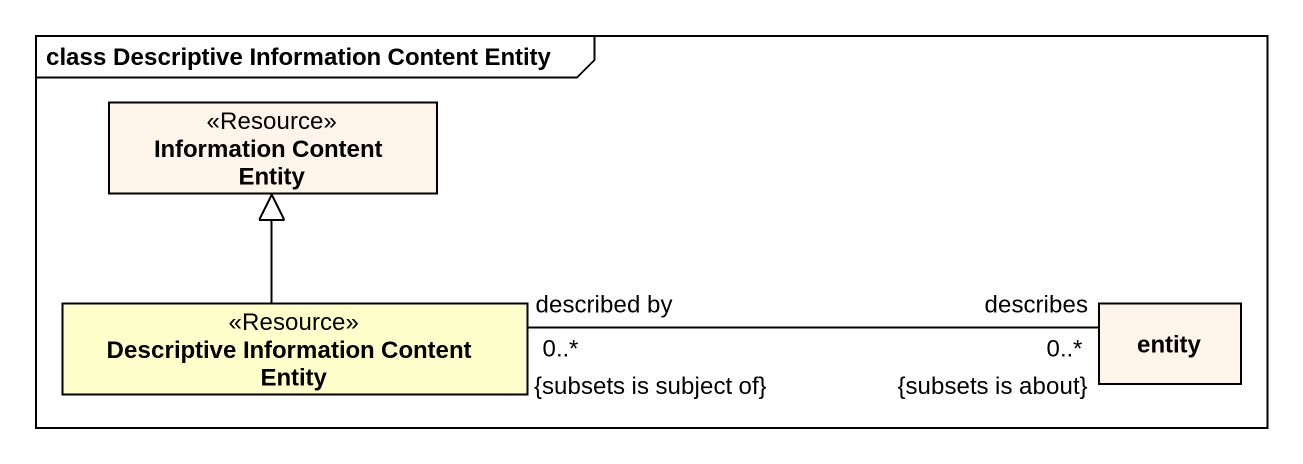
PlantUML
@startuml
mainframe class Descriptive Information Content Entity
hide circle
hide empty members
class "Information Content Entity" as Information_Content_Entity <<Resource>> #FFF4EA
class "Descriptive Information Content Entity" as Descriptive_Information <<Resource>>
class "entity" as entity_ #FFF4EA
Descriptive_Information -up-|> Information_Content_Entity
Descriptive_Information "described by\n0..*\n{subsets is subject of}" -right- "describes\n0..*\n{subsets is about}" entity_
@enduml
